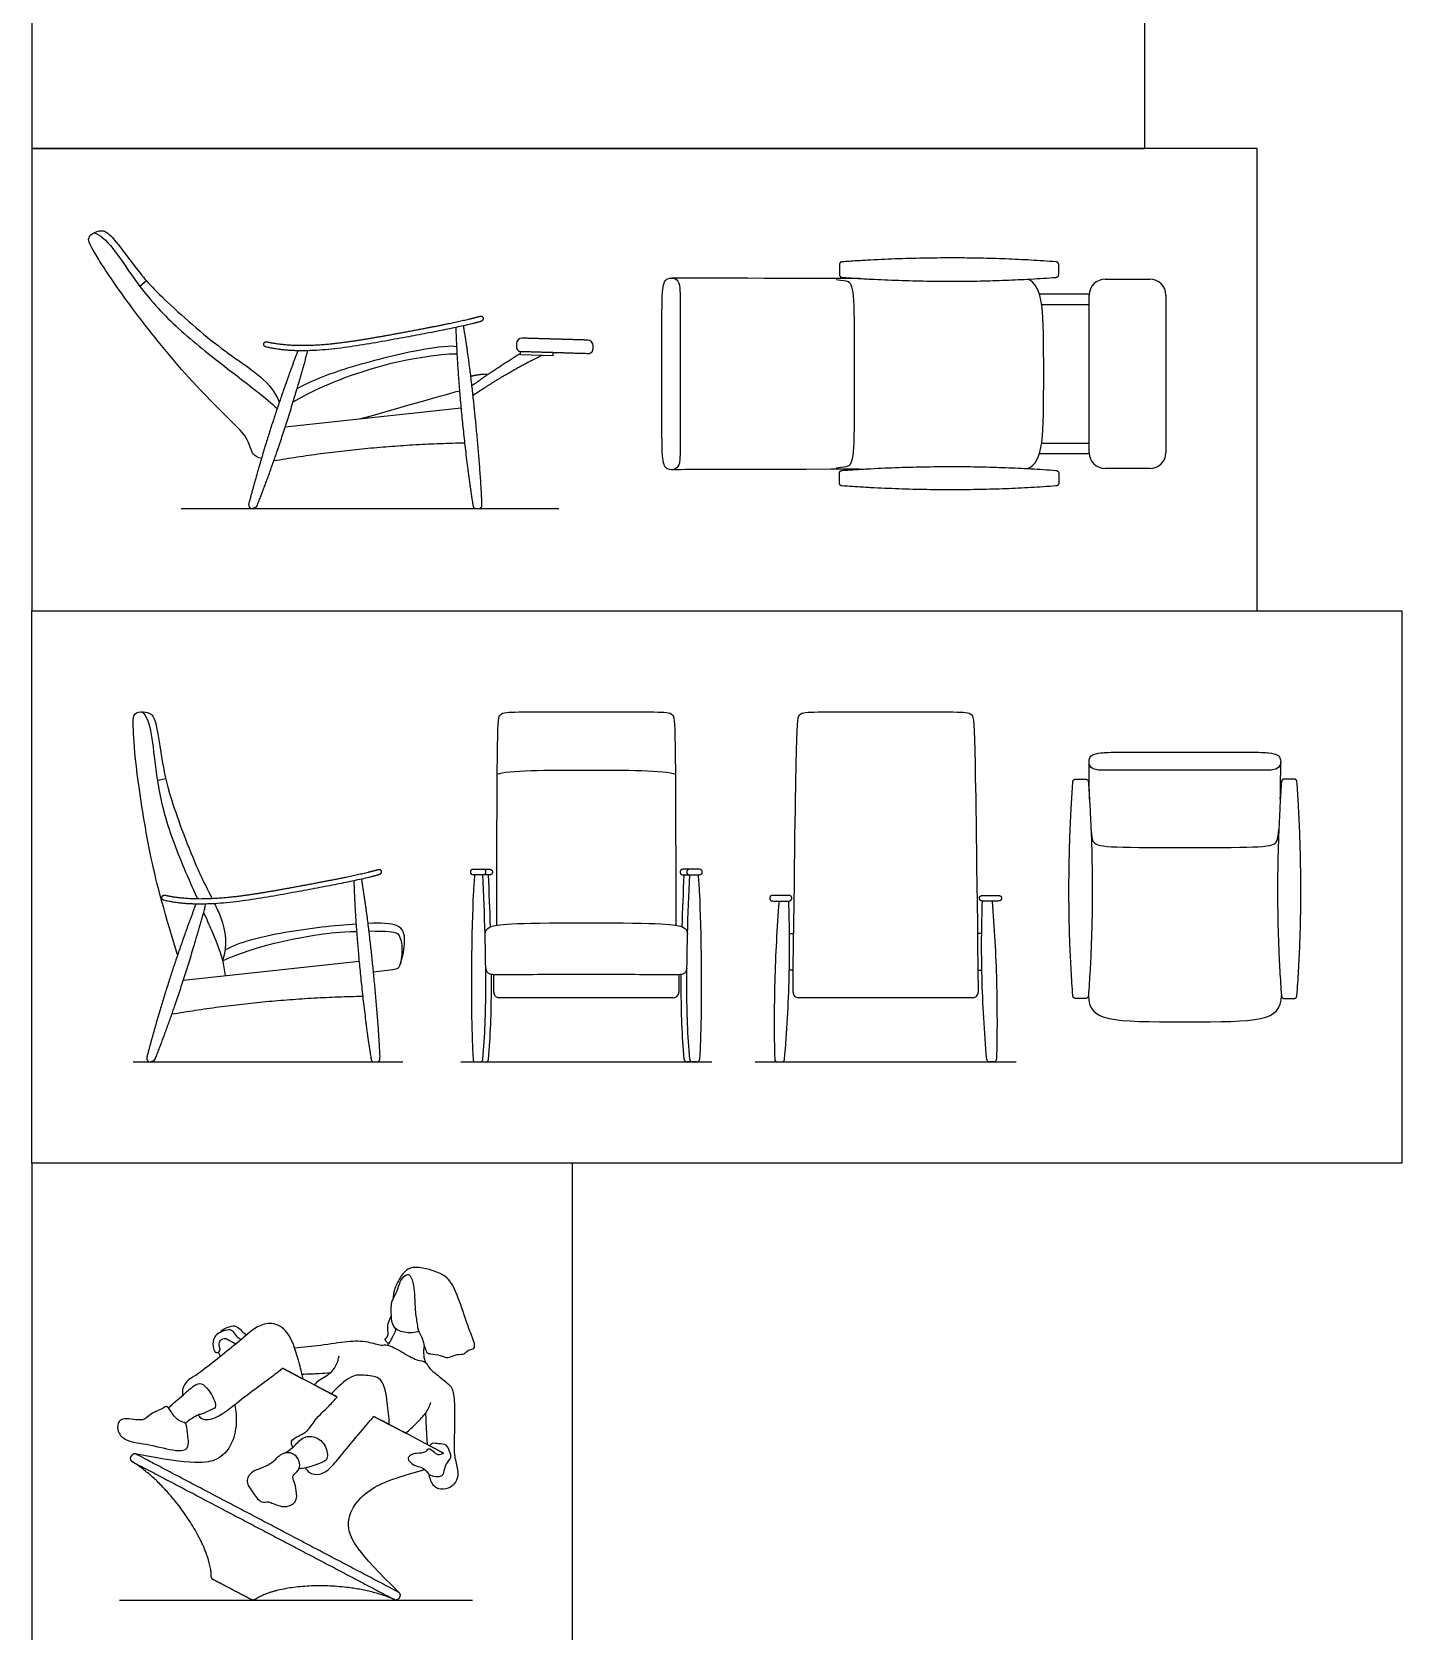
# Model space of a CAD drawing. Header units: millimetres. Extents: x 0.1 to 16.7, y -0.4 to 19.7.
# Drawn here: x 0.12 to 4.248, y 4.447 to 9.268 of the extents above; entities that cross this region are included whole.
import ezdxf

# ---------------------------------------------------------------- set-up
doc = ezdxf.new("R2010")
doc.units = ezdxf.units.MM
for name, color, linetype, true_color in [('AG-DETAILS', 7, 'Continuous', 0x66ffff), ('AG-DIAGRAM', 7, 'Continuous', 0xfecc66), ('AG-FURNITURE', 7, 'Continuous', 0x66ccff), ('AG-PEOPLE', 7, 'Continuous', 0xfc6666), ('X-VPRT', 6, 'Continuous', 0xff00ff)]:
    doc.layers.add(name, color=color, linetype=linetype, true_color=true_color)

msp = doc.modelspace()

# ---------------------------------------------------------------- linework, layer by layer
at = {"layer": 'AG-DETAILS'}
for centre, start, end in [((1.4876, 6.1721), 270, 354.914), ((2.0927, 6.1721), 185.086, 270), ((1.4733, 6.1721), 260.6907, 270), ((2.1071, 6.1721), 270, 279.3093)]:
    msp.add_arc(centre, 0.00754, start, end, dxfattribs=at)
for points in [[(1.4793, 6.7449), (1.4916, 6.7449), (1.4991, 6.7449), (1.5075, 6.7449), (1.5075, 6.7364), (1.5075, 6.7279), (1.4991, 6.7279), (1.4916, 6.7279), (1.4793, 6.7279)], [(2.101, 6.7449), (2.0887, 6.7449), (2.0813, 6.7449), (2.0728, 6.7449), (2.0728, 6.7364), (2.0728, 6.7279), (2.0813, 6.7279), (2.0887, 6.7279), (2.101, 6.7279)]]:
    msp.add_rational_spline(points, [1, 1, 1, 0.707106781187, 1, 0.707106781187, 1, 1, 1], degree=2, knots=[0.092941, 0.092941, 0.092941, 0.1417543, 0.1417543, 0.1854858, 0.1854858, 0.2292174, 0.2292174, 0.2780306, 0.2780306, 0.2780306], dxfattribs=at)
for points in [[(1.5013, 6.5713), (1.4998, 6.6226), (1.4978, 6.6756), (1.4951, 6.7279)], [(2.079, 6.5713), (2.0805, 6.6226), (2.0826, 6.6756), (2.0853, 6.7279)], [(1.4733, 6.1646), (1.4781, 6.1646), (1.4828, 6.1646), (1.4876, 6.1646)], [(2.1071, 6.1646), (2.1023, 6.1646), (2.0975, 6.1646), (2.0927, 6.1646)]]:
    msp.add_open_spline(points, degree=3, dxfattribs=at)
for points in [[(1.4951, 6.1715), (1.5018, 6.247), (1.5044, 6.3187), (1.5041, 6.4145), (1.504, 6.4278)], [(2.0852, 6.1715), (2.0785, 6.247), (2.076, 6.3187), (2.0763, 6.4145), (2.0763, 6.4278)]]:
    msp.add_open_spline(points, degree=3, knots=[1.8541688, 1.8541688, 1.8541688, 1.8541688, 2.7099004, 2.844089, 2.844089, 2.844089, 2.844089], dxfattribs=at)
at = {"layer": 'AG-DIAGRAM'}
msp.add_line((0.3842, 4.543), (1.4468, 4.543), dxfattribs=at)
for points in [[(0.5692, 7.8319), (1.7076, 7.8319)], [(0.4249, 6.1646), (1.2377, 6.1646)], [(1.4117, 6.1646), (2.1686, 6.1646)], [(2.2985, 6.1646), (3.0852, 6.1646)]]:
    msp.add_lwpolyline(points, dxfattribs=at)
at = {"layer": 'AG-FURNITURE'}
for p, q in [((0.4453, 8.5014), (0.4646, 8.5184)), ((0.4977, 7.012), (0.5227, 7.0179)), ((0.7346, 5.3149), (0.7031, 5.3315))]:
    msp.add_line(p, q, dxfattribs=at)
for points in [[(3.3056, 8.4781), (3.1549, 8.4781)], [(3.1616, 8.4465), (3.3054, 8.4465)], [(0.8832, 8.0779), (1.4126, 8.1356)], [(3.1616, 8.0284), (3.3054, 8.0284)], [(3.3056, 7.9967), (3.1549, 7.9967)], [(2.4024, 6.5511), (2.415, 6.5511)], [(2.9814, 6.5511), (2.9687, 6.5511)], [(0.5761, 6.4106), (1.1055, 6.4683)], [(2.4137, 6.4413), (2.4019, 6.4413)], [(2.97, 6.4413), (2.9819, 6.4413)], [(1.0394, 5.1546), (1.0312, 5.1589), (0.8746, 5.2413)]]:
    msp.add_lwpolyline(points, dxfattribs=at)
msp.add_lwpolyline([(1.5921, 8.3053), (1.6894, 8.3024), (1.6891, 8.2918), (1.5918, 8.2948)], close=True, dxfattribs=at)
for centre, radius, start, end in [((3.3536, 8.4746), 0.0482, 90, 180), ((3.4882, 8.4746), 0.0482, 0, 90), ((1.5964, 8.3283), 0.0168, 88.2809, 178.2809), ((1.7938, 8.3224), 0.0168, 358.2809, 88.2809), ((3.3536, 8.0003), 0.0482, 180, 270), ((3.4882, 8.0003), 0.0482, 270, 360), ((1.4494, 6.7364), 0.00849, 90, 180), ((1.4494, 6.7364), 0.00849, 180, 270), ((1.4793, 6.7364), 0.00849, 0, 90), ((1.4793, 6.7364), 0.00849, 270, 0), ((2.101, 6.7364), 0.00849, 90, 180), ((2.101, 6.7364), 0.00849, 180, 270), ((2.1309, 6.7364), 0.00849, 0, 90), ((2.1309, 6.7364), 0.00849, 270, 0), ((1.2138, 6.4595), 0.0152, 277.3535, 340.4729), ((1.528, 6.3745), 0.0168, 179.3152, 270), ((2.0523, 6.3745), 0.0168, 270, 0.6848), ((2.4297, 6.3745), 0.0168, 179.3152, 270), ((2.954, 6.3745), 0.0168, 270, 0.6848), ((1.4565, 6.1721), 0.00754, 183.2051, 270), ((1.4708, 6.1721), 0.00754, 270, 354.914), ((2.1095, 6.1721), 0.00754, 185.086, 270), ((2.1238, 6.1721), 0.00754, 270, 356.7949), ((2.3656, 6.1725), 0.0079, 181.4242, 270), ((2.3792, 6.1725), 0.0079, 270, 354.8238), ((3.0045, 6.1725), 0.0079, 185.1762, 270), ((3.0181, 6.1725), 0.0079, 270, 358.5758)]:
    msp.add_arc(centre, radius, start, end, dxfattribs=at)
for points, knots in [([(0.7474, 8.0675), (0.6354, 8.1788), (0.5317, 8.2894), (0.3662, 8.5092), (0.3018, 8.6131), (0.2834, 8.6491), (0.3098, 8.6647), (0.3355, 8.6727), (0.3607, 8.6535), (0.4281, 8.563), (0.4871, 8.487), (0.6629, 8.3322), (0.7358, 8.2823), (0.7582, 8.2665)], [0, 0, 0, 0, 0.434859, 0.869718, 1.304577, 1.739436, 2.174295, 2.609154, 3.044012, 3.478871, 3.91373, 4.348589, 4.583495, 4.583495, 4.583495, 4.583495]), ([(0.3068, 8.6621), (0.3252, 8.6587), (0.3627, 8.622), (0.4242, 8.526), (0.5205, 8.4055), (0.6389, 8.3075), (0.7032, 8.2578), (0.7198, 8.245)], [0, 0, 0, 0, 0.460929, 0.921857, 1.382786, 1.843714, 2.010055, 2.010055, 2.010055, 2.010055]), ([(2.543, 7.9545), (2.5625, 7.9569), (2.5984, 7.9563), (2.5984, 8.0073), (2.5984, 8.2374), (2.5984, 8.4676), (2.5984, 8.5186), (2.5625, 8.518), (2.543, 8.5204)], [-1.219248, -1.219248, -1.219248, -1.219248, -0.883918, 0, 0, 0, 0.883918, 1.219248, 1.219248, 1.219248, 1.219248]), ([(0.9069, 8.1531), (1.005, 8.2095), (1.1385, 8.2542), (1.2332, 8.2776), (1.3218, 8.292)], [0.015538, 0.015538, 0.015538, 0.015538, 0.4137592, 0.5806523, 0.5806523, 0.5806523, 0.5806523]), ([(1.2803, 8.3074), (1.2183, 8.2949), (1.079, 8.2612), (0.9555, 8.2147), (0.9187, 8.1924)], [1.2798744, 1.2798744, 1.2798744, 1.2798744, 1.6591228, 1.9754192, 1.9754192, 1.9754192, 1.9754192]), ([(0.7198, 8.245), (0.7722, 8.2047), (0.8093, 8.176), (0.8413, 8.1497), (0.8586, 8.1328)], [2.0100551, 2.0100551, 2.0100551, 2.0100551, 2.179772, 2.419377, 2.419377, 2.419377, 2.419377]), ([(0.7582, 8.2665), (0.7859, 8.2466), (0.8241, 8.2174), (0.8532, 8.1825), (0.8651, 8.152)], [4.5834953, 4.5834953, 4.5834953, 4.5834953, 4.7311168, 5.0498772, 5.0498772, 5.0498772, 5.0498772]), ([(0.5587, 6.4869), (0.5127, 6.6379), (0.4736, 6.7844), (0.4317, 7.0563), (0.4241, 7.1784), (0.4249, 7.2187), (0.4555, 7.22), (0.482, 7.215), (0.4951, 7.1861), (0.5117, 7.0745), (0.5277, 6.9796), (0.6094, 6.76), (0.65, 6.6816), (0.6623, 6.6571)], [0, 0, 0, 0, 0.434859, 0.869718, 1.304577, 1.739436, 2.174295, 2.609154, 3.044012, 3.478871, 3.91373, 4.348589, 4.583495, 4.583495, 4.583495, 4.583495]), ([(0.4517, 7.2191), (0.4663, 7.2075), (0.482, 7.1574), (0.4908, 7.0437), (0.5186, 6.892), (0.5766, 6.7496), (0.6098, 6.6754), (0.6183, 6.6563)], [0, 0, 0, 0, 0.460929, 0.921857, 1.382786, 1.843714, 2.010055, 2.010055, 2.010055, 2.010055]), ([(2.4129, 6.3747), (2.4226, 7.1828), (2.4254, 7.2187), (2.4705, 7.2187), (2.5717, 7.2187), (2.6919, 7.2187)], [4.515888, 4.515888, 4.515888, 4.515888, 5.405624, 6.301575, 7.197527, 7.197527, 7.197527, 7.197527]), ([(2.6919, 7.2187), (2.812, 7.2187), (2.9133, 7.2187), (2.9584, 7.2187), (2.9612, 7.1828), (2.9708, 6.3747)], [0, 0, 0, 0, 0.895951, 1.791903, 2.681639, 2.681639, 2.681639, 2.681639]), ([(3.3106, 6.8658), (3.3131, 6.8464), (3.3124, 6.8105), (3.3634, 6.8105), (3.5936, 6.8105), (3.8237, 6.8105), (3.8747, 6.8105), (3.8741, 6.8464), (3.8765, 6.8658)], [-1.219248, -1.219248, -1.219248, -1.219248, -0.883918, 0, 0, 0, 0.883918, 1.219248, 1.219248, 1.219248, 1.219248]), ([(1.4534, 6.7279), (1.4519, 6.7084), (1.4474, 6.6662), (1.4396, 6.339), (1.4489, 6.1717)], [0.012224, 0.012224, 0.012224, 0.012224, 0.45032, 1.717278, 1.717278, 1.717278, 1.717278]), ([(1.4783, 6.1715), (1.4851, 6.247), (1.4899, 6.384), (1.4844, 6.6089), (1.4783, 6.7279)], [1.854169, 1.854169, 1.854169, 1.854169, 2.7099, 3.745708, 3.745708, 3.745708, 3.745708]), ([(2.102, 6.1715), (2.0953, 6.247), (2.0905, 6.384), (2.0959, 6.6089), (2.1021, 6.7279)], [1.854169, 1.854169, 1.854169, 1.854169, 2.7099, 3.745708, 3.745708, 3.745708, 3.745708]), ([(2.127, 6.7279), (2.1284, 6.7084), (2.1329, 6.6662), (2.1407, 6.339), (2.1314, 6.1717)], [0.012224, 0.012224, 0.012224, 0.012224, 0.45032, 1.717278, 1.717278, 1.717278, 1.717278]), ([(0.6372, 6.6145), (0.6455, 6.596), (0.6749, 6.53), (0.6964, 6.4748), (0.7019, 6.4243)], [2.1349261, 2.1349261, 2.1349261, 2.1349261, 2.304643, 2.7655716, 2.7655716, 2.7655716, 2.7655716]), ([(0.6702, 6.6411), (0.6773, 6.6265), (0.7021, 6.5718), (0.7102, 6.5159), (0.6939, 6.4694)], [4.6358266, 4.6358266, 4.6358266, 4.6358266, 4.7834481, 5.218307, 5.218307, 5.218307, 5.218307]), ([(2.3708, 6.6492), (2.3643, 6.5685), (2.3559, 6.4094), (2.3557, 6.2504), (2.3577, 6.1723)], [0, 0, 0, 0, 0.892469, 1.755426, 1.755426, 1.755426, 1.755426]), ([(2.3871, 6.1718), (2.3946, 6.2545), (2.404, 6.4222), (2.4028, 6.5728), (2.4, 6.6492)], [2.115657, 2.115657, 2.115657, 2.115657, 3.006012, 3.873132, 3.873132, 3.873132, 3.873132]), ([(2.9966, 6.1718), (2.9891, 6.2545), (2.9797, 6.4222), (2.9809, 6.5728), (2.9837, 6.6492)], [2.115657, 2.115657, 2.115657, 2.115657, 3.006012, 3.873132, 3.873132, 3.873132, 3.873132]), ([(3.0129, 6.6492), (3.0194, 6.5685), (3.0279, 6.4094), (3.028, 6.2504), (3.026, 6.1723)], [0, 0, 0, 0, 0.892469, 1.755426, 1.755426, 1.755426, 1.755426]), ([(0.6939, 6.4694), (0.8031, 6.5163), (0.9462, 6.5448), (1.0458, 6.5561), (1.098, 6.5575)], [0, 0, 0, 0, 0.4137592, 0.5806523, 0.5806523, 0.5806523, 0.5806523]), ([(1.2282, 6.4544), (1.2384, 6.4833), (1.2454, 6.5344), (1.2383, 6.5797), (1.172, 6.5832), (1.1327, 6.5817)], [0.285559, 0.285559, 0.285559, 0.285559, 0.626823, 1.002423, 1.28924, 1.28924, 1.28924, 1.28924]), ([(1.1355, 6.5591), (1.1935, 6.5583), (1.2228, 6.5559), (1.2299, 6.5375), (1.2379, 6.5051), (1.2299, 6.4594)], [0.797436, 0.797436, 0.797436, 0.797436, 1.241278, 1.655037, 2.057609, 2.057609, 2.057609, 2.057609]), ([(1.4851, 6.5492), (1.4862, 6.5605), (1.4943, 6.5754), (1.5576, 6.5837), (1.7902, 6.5837)], [-0.7102855, -0.7102855, -0.7102855, -0.7102855, -0.4104556, 0, 0, 0, 0]), ([(1.7902, 6.5837), (2.0227, 6.5837), (2.086, 6.5754), (2.0942, 6.5605), (2.0952, 6.5492)], [0, 0, 0, 0, 0.4104556, 0.7102855, 0.7102855, 0.7102855, 0.7102855]), ([(1.7902, 6.4273), (1.6713, 6.4273), (1.5223, 6.4273), (1.4981, 6.4261), (1.4893, 6.4363), (1.487, 6.4469)], [2.462734, 2.462734, 2.462734, 2.462734, 2.873189, 3.283645, 3.591758, 3.591758, 3.591758, 3.591758]), ([(2.0933, 6.4469), (2.091, 6.4363), (2.0822, 6.4261), (2.058, 6.4273), (1.909, 6.4273), (1.7902, 6.4273)], [1.333709, 1.333709, 1.333709, 1.333709, 1.641822, 2.052278, 2.462734, 2.462734, 2.462734, 2.462734]), ([(0.7307, 5.1318), (0.7334, 5.1184), (0.738, 5.0824), (0.7302, 5.0237), (0.6894, 4.9597), (0.6077, 4.9484), (0.4309, 4.9835)], [7.842053, 7.842053, 7.842053, 7.842053, 8.068591, 8.503358, 8.938125, 9.372891, 9.372891, 9.372891, 9.372891]), ([(1.3601, 4.9859), (1.36, 4.9859), (1.3599, 4.986), (1.3598, 4.986), (1.289, 5.0232), (1.2194, 5.0599), (1.1501, 5.0963)], [3.4729065, 3.4729065, 3.4729065, 3.4729065, 3.478134, 3.478134, 3.478134, 4.246177, 4.246177, 4.246177, 4.246177]), ([(1.2267, 4.5649), (1.0976, 4.6907), (1.0606, 4.7644), (1.0902, 4.8342), (1.1425, 4.8815), (1.2065, 4.9083), (1.2774, 4.9292), (1.303, 4.9363)], [0, 0, 0, 0, 0.434767, 0.869534, 1.3043, 1.739067, 2.110188, 2.110188, 2.110188, 2.110188])]:
    msp.add_open_spline(points, degree=3, knots=knots, dxfattribs=at)
for points, degree in [([(3.205, 8.5751), (2.8939, 8.5985), (2.5612, 8.5751)], 2), ([(2.0177, 8.2374), (2.0177, 8.4272), (2.0177, 8.5073), (2.0332, 8.5273), (2.061, 8.527), (2.0726, 8.5072), (2.0726, 8.4745), (2.0726, 8.356), (2.0726, 8.2374)], 3), ([(2.6134, 8.5249), (2.1299, 8.5255), (2.0933, 8.5259), (2.0476, 8.5263)], 3), ([(2.5612, 8.5283), (2.8939, 8.5049), (3.205, 8.5283)], 2), ([(3.1681, 8.2374), (3.1681, 8.426), (3.1681, 8.5028), (3.1196, 8.5228)], 3), ([(3.3536, 8.5228), (3.4209, 8.5228), (3.4882, 8.5228)], 2), ([(3.3054, 8.0003), (3.3054, 8.2374), (3.3054, 8.4746)], 2), ([(3.5364, 8.4746), (3.5364, 8.2374), (3.5364, 8.0003)], 2), ([(1.7943, 8.3392), (1.6956, 8.3421), (1.5969, 8.3451)], 2), ([(1.3992, 8.3191), (1.3812, 8.3226), (1.3519, 8.3201), (1.2803, 8.3074)], 3), ([(1.3218, 8.292), (1.3729, 8.2979), (1.3907, 8.2992), (1.4003, 8.2974)], 3), ([(1.4455, 8.202), (1.504, 8.2446), (1.5919, 8.3)], 2), ([(1.4488, 8.1729), (1.5585, 8.2467), (1.6551, 8.2929)], 2), ([(1.5797, 8.3288), (1.5795, 8.3238), (1.5794, 8.3188)], 2), ([(1.5921, 8.3053), (1.6944, 8.3022), (1.7967, 8.2991)], 2), ([(1.8103, 8.3119), (1.8104, 8.3169), (1.8106, 8.3219)], 2), ([(1.4421, 8.2303), (1.4639, 8.2369), (1.4955, 8.2371)], 2), ([(2.0726, 8.2374), (2.0726, 8.1189), (2.0726, 8.0004), (2.0726, 7.9677), (2.061, 7.9479), (2.0332, 7.9476), (2.0177, 7.9676), (2.0177, 8.0477), (2.0177, 8.2374)], 3), ([(3.1196, 7.9521), (3.1681, 7.972), (3.1681, 8.0489), (3.1681, 8.2374)], 3), ([(1.1117, 8.1028), (1.3421, 8.1685), (1.386, 8.1806), (1.4081, 8.1865)], 3), ([(0.8111, 7.9821), (0.7874, 7.9891), (0.7788, 8.0105), (0.7674, 8.0476), (0.7474, 8.0675)], 3), ([(0.8489, 7.976), (1.1318, 8.0241), (1.4234, 8.0299)], 2), ([(2.5612, 7.9466), (2.8939, 7.97), (3.205, 7.9466)], 2), ([(2.6134, 7.95), (2.1299, 7.9494), (2.0933, 7.949), (2.0476, 7.9486)], 3), ([(3.4882, 7.9521), (3.4209, 7.9521), (3.3536, 7.9521)], 2), ([(3.205, 7.8998), (2.8939, 7.8764), (2.5612, 7.8998)], 2), ([(1.5208, 6.5764), (1.5208, 7.1825), (1.5236, 7.2187), (1.5688, 7.2187), (1.67, 7.2187), (1.7902, 7.2187)], 3), ([(1.7902, 7.2187), (1.9103, 7.2187), (2.0116, 7.2187), (2.0568, 7.2187), (2.0595, 7.1825), (2.0595, 6.5764)], 3), ([(3.5936, 7.0431), (3.475, 7.0431), (3.3565, 7.0431), (3.3238, 7.0431), (3.304, 7.0547), (3.3037, 7.0825), (3.3237, 7.0981), (3.4038, 7.0981), (3.5936, 7.0981)], 3), ([(3.5936, 7.0981), (3.7833, 7.0981), (3.8634, 7.0981), (3.8834, 7.0825), (3.8831, 7.0547), (3.8633, 7.0431), (3.8306, 7.0431), (3.7121, 7.0431), (3.5936, 7.0431)], 3), ([(1.5216, 7.0313), (1.5506, 7.0437), (1.6756, 7.0437), (1.7902, 7.0437)], 3), ([(1.7902, 7.0437), (1.9047, 7.0437), (2.0297, 7.0437), (2.0587, 7.0313)], 3), ([(3.3061, 6.9556), (3.3055, 6.9852), (3.3051, 7.0221), (3.3047, 7.0682)], 3), ([(3.881, 6.9556), (3.8816, 6.9852), (3.882, 7.0221), (3.8824, 7.0682)], 3), ([(3.2559, 6.3641), (3.2325, 6.6752), (3.2559, 7.008)], 2), ([(3.3027, 7.008), (3.3261, 6.6752), (3.3027, 6.3641)], 2), ([(3.8844, 7.008), (3.861, 6.6752), (3.8844, 6.3641)], 2), ([(3.9312, 6.3641), (3.9546, 6.6752), (3.9312, 7.008)], 2), ([(1.4494, 6.7449), (1.4643, 6.7449), (1.4793, 6.7449)], 2), ([(1.4793, 6.7279), (1.4643, 6.7279), (1.4494, 6.7279)], 2), ([(2.1309, 6.7449), (2.116, 6.7449), (2.101, 6.7449)], 2), ([(2.101, 6.7279), (2.116, 6.7279), (2.1309, 6.7279)], 2), ([(1.0964, 6.5797), (1.0332, 6.5752), (0.8779, 6.5582), (0.7392, 6.5238), (0.7018, 6.5012)], 3), ([(1.1489, 6.4358), (1.1712, 6.4387), (1.1935, 6.4415), (1.2158, 6.4444)], 3), ([(1.5112, 6.3747), (1.5114, 6.3926), (1.5116, 6.41), (1.5118, 6.4271)], 3), ([(2.0685, 6.4271), (2.0687, 6.41), (2.0689, 6.3926), (2.0691, 6.3747)], 3), ([(3.3027, 6.3641), (3.3045, 6.2853), (3.3718, 6.2853), (3.5936, 6.2853)], 3), ([(3.5936, 6.2853), (3.8154, 6.2853), (3.8826, 6.2853), (3.8844, 6.3641)], 3), ([(0.5418, 6.3088), (0.8247, 6.3569), (1.1163, 6.3626)], 2), ([(1.7902, 6.3577), (1.7028, 6.3577), (1.6154, 6.3577), (1.528, 6.3577)], 3), ([(2.0523, 6.3577), (1.9649, 6.3577), (1.8775, 6.3577), (1.7902, 6.3577)], 3), ([(2.6919, 6.3577), (2.6045, 6.3577), (2.5171, 6.3577), (2.4297, 6.3577)], 3), ([(2.954, 6.3577), (2.8666, 6.3577), (2.7792, 6.3577), (2.6919, 6.3577)], 3), ([(1.4565, 6.1646), (1.4613, 6.1646), (1.466, 6.1646), (1.4708, 6.1646)], 3), ([(2.1238, 6.1646), (2.1191, 6.1646), (2.1143, 6.1646), (2.1095, 6.1646)], 3), ([(2.3656, 6.1646), (2.3701, 6.1646), (2.3747, 6.1646), (2.3792, 6.1646)], 3), ([(3.0181, 6.1646), (3.0136, 6.1646), (3.009, 6.1646), (3.0045, 6.1646)], 3), ([(0.6822, 5.2898), (0.6836, 5.2858), (0.6852, 5.2814), (0.687, 5.2764)], 3)]:
    msp.add_open_spline(points, degree=degree, dxfattribs=at)
for points, weights, degree, knots in [([(2.5612, 8.5751), (2.5527, 8.5751), (2.5527, 8.5666), (2.5527, 8.5517), (2.5527, 8.5368), (2.5527, 8.5283), (2.5612, 8.5283)], [1, 0.707106781187, 1, 1, 1, 0.707106781187, 1], 2, [0, 0, 0, 0.0437316, 0.0437316, 0.1417543, 0.1417543, 0.1854858, 0.1854858, 0.1854858]), ([(3.205, 8.5283), (3.2135, 8.5283), (3.2135, 8.5368), (3.2135, 8.5517), (3.2135, 8.5666), (3.2135, 8.5751), (3.205, 8.5751)], [1, 0.707106781187, 1, 1, 1, 0.707106781187, 1], 2, [0.1854858, 0.1854858, 0.1854858, 0.2292174, 0.2292174, 0.3272401, 0.3272401, 0.3709717, 0.3709717, 0.3709717]), ([(0.8243, 8.3188), (0.9281, 8.2931), (1.193, 8.3358), (1.428, 8.3823), (1.4725, 8.3955), (1.4769, 8.3968), (1.4792, 8.4009), (1.4791, 8.4057), (1.4798, 8.414), (1.4693, 8.4111), (1.4577, 8.4077), (1.4366, 8.4025), (1.3695, 8.3876), (1.2913, 8.3722), (1.1896, 8.3535), (1.1045, 8.3384), (1.0188, 8.3273), (0.9501, 8.3227), (0.8839, 8.3243), (0.8412, 8.3308), (0.8281, 8.3342), (0.8236, 8.3353), (0.8196, 8.3329), (0.8185, 8.3284), (0.8174, 8.3239), (0.8198, 8.3199), (0.8243, 8.3188)], [1, 1, 1, 1, 1, 0.804737854124, 0.804737854124, 1, 0.804737854124, 1, 1, 1, 1, 1, 1, 1, 1, 1, 1, 1, 1, 0.804737854124, 0.804737854124, 1, 0.804737854124, 0.804737854124, 1], 3, [0, 0, 0, 0, 1.114497, 2.228995, 2.228995, 2.228995, 2.269901, 2.269901, 2.310807, 2.310807, 2.310807, 2.429087, 2.586775, 2.986735, 3.213473, 3.604567, 3.837493, 4.064045, 4.281326, 4.488319, 4.488319, 4.488319, 4.529226, 4.529226, 4.529226, 4.570132, 4.570132, 4.570132, 4.570132]), ([(1.3969, 8.3774), (1.3992, 8.3022), (1.4091, 8.153), (1.4322, 7.9428), (1.4491, 7.8386), (1.4498, 7.8345), (1.4529, 7.8319), (1.457, 7.8319), (1.4607, 7.8319), (1.4644, 7.8319), (1.4681, 7.8319), (1.4703, 7.8319), (1.4723, 7.8327), (1.4761, 7.8402), (1.4728, 7.9204), (1.4568, 8.1085), (1.4373, 8.2802), (1.4203, 8.3825)], [1, 1, 1, 1, 1, 0.841130268382, 0.841130268382, 1, 1, 1, 1, 0.946621986571, 0.946621986571, 1, 1, 1, 1, 1], 3, [0.00303, 0.00303, 0.00303, 0.00303, 0.86253, 1.869453, 1.869453, 1.869453, 1.906424, 1.906424, 1.906424, 1.942737, 1.942737, 1.942737, 1.985001, 1.985001, 1.985001, 2.855776, 3.850314, 3.850314, 3.850314, 3.850314]), ([(0.921, 8.3072), (0.891, 8.2277), (0.8382, 8.0778), (0.7925, 7.9202), (0.7722, 7.8419), (0.7715, 7.8394), (0.7721, 7.837), (0.7799, 7.8319), (0.7832, 7.8319), (0.7864, 7.8319), (0.7971, 7.837), (0.8216, 7.8996), (0.8691, 8.0281), (0.9251, 8.2101), (0.9512, 8.3073)], [1, 1, 1, 1, 1, 0.931845068518, 0.931845068518, 1, 1, 1, 1, 1, 1, 1, 1], 3, [0.010664, 0.010664, 0.010664, 0.010664, 0.895945, 1.769544, 1.769544, 1.769544, 1.817392, 1.817392, 1.817392, 1.959084, 1.959084, 1.959084, 2.763437, 3.731157, 3.731157, 3.731157, 3.731157]), ([(2.5612, 7.8998), (2.5527, 7.8998), (2.5527, 7.9083), (2.5527, 7.9232), (2.5527, 7.9381), (2.5527, 7.9466), (2.5612, 7.9466)], [1, 0.707106781187, 1, 1, 1, 0.707106781187, 1], 2, [0, 0, 0, 0.0437316, 0.0437316, 0.1417543, 0.1417543, 0.1854858, 0.1854858, 0.1854858]), ([(3.205, 7.9466), (3.2135, 7.9466), (3.2135, 7.9381), (3.2135, 7.9232), (3.2135, 7.9083), (3.2135, 7.8998), (3.205, 7.8998)], [1, 0.707106781187, 1, 1, 1, 0.707106781187, 1], 2, [0.1854858, 0.1854858, 0.1854858, 0.2292174, 0.2292174, 0.3272401, 0.3272401, 0.3709717, 0.3709717, 0.3709717]), ([(3.2559, 7.008), (3.2559, 7.0165), (3.2644, 7.0165), (3.2793, 7.0165), (3.2942, 7.0165), (3.3027, 7.0165), (3.3027, 7.008)], [1, 0.707106781187, 1, 1, 1, 0.707106781187, 1], 2, [0, 0, 0, 0.0437316, 0.0437316, 0.1417543, 0.1417543, 0.1854858, 0.1854858, 0.1854858]), ([(3.9312, 7.008), (3.9312, 7.0165), (3.9227, 7.0165), (3.9078, 7.0165), (3.8929, 7.0165), (3.8844, 7.0165), (3.8844, 7.008)], [1, 0.707106781187, 1, 1, 1, 0.707106781187, 1], 2, [0, 0, 0, 0.0437316, 0.0437316, 0.1417543, 0.1417543, 0.1854858, 0.1854858, 0.1854858]), ([(0.5172, 6.6515), (0.621, 6.6258), (0.8859, 6.6686), (1.1208, 6.7151), (1.1654, 6.7282), (1.1698, 6.7295), (1.1721, 6.7336), (1.172, 6.7384), (1.1727, 6.7467), (1.1622, 6.7438), (1.1506, 6.7405), (1.1295, 6.7352), (1.0624, 6.7203), (0.9842, 6.705), (0.8825, 6.6862), (0.7974, 6.6711), (0.7117, 6.66), (0.643, 6.6554), (0.5768, 6.657), (0.5341, 6.6635), (0.521, 6.6669), (0.5165, 6.668), (0.5125, 6.6656), (0.5114, 6.6611), (0.5103, 6.6566), (0.5127, 6.6526), (0.5172, 6.6515)], [1, 1, 1, 1, 1, 0.804737854124, 0.804737854124, 1, 0.804737854124, 1, 1, 1, 1, 1, 1, 1, 1, 1, 1, 1, 1, 0.804737854124, 0.804737854124, 1, 0.804737854124, 0.804737854124, 1], 3, [0, 0, 0, 0, 1.114497, 2.228995, 2.228995, 2.228995, 2.269901, 2.269901, 2.310807, 2.310807, 2.310807, 2.429087, 2.586775, 2.986735, 3.213473, 3.604567, 3.837493, 4.064045, 4.281326, 4.488319, 4.488319, 4.488319, 4.529226, 4.529226, 4.529226, 4.570132, 4.570132, 4.570132, 4.570132]), ([(1.0898, 6.7101), (1.0921, 6.6349), (1.102, 6.4857), (1.1251, 6.2755), (1.142, 6.1713), (1.1427, 6.1673), (1.1458, 6.1646), (1.1499, 6.1646), (1.1536, 6.1646), (1.1573, 6.1646), (1.161, 6.1646), (1.1632, 6.1646), (1.1652, 6.1655), (1.169, 6.1729), (1.1657, 6.2531), (1.1496, 6.4412), (1.1302, 6.613), (1.1132, 6.7152)], [1, 1, 1, 1, 1, 0.841130268382, 0.841130268382, 1, 1, 1, 1, 0.946621986571, 0.946621986571, 1, 1, 1, 1, 1], 3, [0.00303, 0.00303, 0.00303, 0.00303, 0.86253, 1.869453, 1.869453, 1.869453, 1.906424, 1.906424, 1.906424, 1.942737, 1.942737, 1.942737, 1.985001, 1.985001, 1.985001, 2.855776, 3.850314, 3.850314, 3.850314, 3.850314]), ([(2.3426, 6.6577), (2.3426, 6.6661), (2.3511, 6.6661), (2.3858, 6.6661), (2.4008, 6.6661), (2.4092, 6.6661), (2.4092, 6.6577), (2.4092, 6.6492), (2.4008, 6.6492), (2.3858, 6.6492), (2.3511, 6.6492), (2.3426, 6.6492), (2.3426, 6.6577)], [1, 0.707106781187, 1, 1, 1, 0.707106781187, 1, 0.707106781187, 1, 1, 1, 0.707106781187, 1], 2, [0, 0, 0, 0.0437316, 0.0437316, 0.1417543, 0.1417543, 0.1854858, 0.1854858, 0.2292174, 0.2292174, 0.3272401, 0.3272401, 0.3709717, 0.3709717, 0.3709717]), ([(3.0411, 6.6577), (3.0411, 6.6661), (3.0326, 6.6661), (2.9979, 6.6661), (2.983, 6.6661), (2.9745, 6.6661), (2.9745, 6.6577), (2.9745, 6.6492), (2.983, 6.6492), (2.9979, 6.6492), (3.0326, 6.6492), (3.0411, 6.6492), (3.0411, 6.6577)], [1, 0.707106781187, 1, 1, 1, 0.707106781187, 1, 0.707106781187, 1, 1, 1, 0.707106781187, 1], 2, [0, 0, 0, 0.0437316, 0.0437316, 0.1417543, 0.1417543, 0.1854858, 0.1854858, 0.2292174, 0.2292174, 0.3272401, 0.3272401, 0.3709717, 0.3709717, 0.3709717]), ([(0.6139, 6.6399), (0.5839, 6.5604), (0.5311, 6.4105), (0.4854, 6.2529), (0.4651, 6.1746), (0.4644, 6.1722), (0.4649, 6.1697), (0.4728, 6.1646), (0.476, 6.1646), (0.4793, 6.1646), (0.49, 6.1697), (0.5145, 6.2323), (0.562, 6.3608), (0.618, 6.5428), (0.6441, 6.64)], [1, 1, 1, 1, 1, 0.931845068518, 0.931845068518, 1, 1, 1, 1, 1, 1, 1, 1], 3, [0.010664, 0.010664, 0.010664, 0.010664, 0.895945, 1.769544, 1.769544, 1.769544, 1.817392, 1.817392, 1.817392, 1.959084, 1.959084, 1.959084, 2.763437, 3.731157, 3.731157, 3.731157, 3.731157]), ([(3.3027, 6.3641), (3.3027, 6.3557), (3.2942, 6.3557), (3.2793, 6.3557), (3.2644, 6.3557), (3.2559, 6.3557), (3.2559, 6.3641)], [1, 0.707106781187, 1, 1, 1, 0.707106781187, 1], 2, [0.1854858, 0.1854858, 0.1854858, 0.2292174, 0.2292174, 0.3272401, 0.3272401, 0.3709717, 0.3709717, 0.3709717]), ([(3.8844, 6.3641), (3.8844, 6.3557), (3.8929, 6.3557), (3.9078, 6.3557), (3.9227, 6.3557), (3.9312, 6.3557), (3.9312, 6.3641)], [1, 0.707106781187, 1, 1, 1, 0.707106781187, 1], 2, [0.1854858, 0.1854858, 0.1854858, 0.2292174, 0.2292174, 0.3272401, 0.3272401, 0.3709717, 0.3709717, 0.3709717]), ([(0.829, 4.7746), (0.6314, 4.8785), (0.4338, 4.9825), (0.4244, 4.9875), (0.4175, 4.9744), (0.4125, 4.965), (0.422, 4.96), (0.6196, 4.8561), (0.8172, 4.7521)], [1, 1, 1, 0.707106781187, 1, 0.707106781187, 1, 1, 1], 2, [3.053344, 3.053344, 3.053344, 4.518408, 4.518408, 4.586747, 4.586747, 4.641624, 4.641624, 6.106688, 6.106688, 6.106688]), ([(0.7237, 4.5744), (0.7045, 4.5845), (0.6853, 4.5946), (0.6662, 4.6047), (0.6624, 4.6067), (0.6603, 4.6103), (0.6603, 4.6145), (0.6602, 4.7057), (0.5447, 4.8844), (0.422, 4.96)], [1, 1, 1, 1, 0.904238184643, 0.904238184643, 1, 1, 1, 1], 3, [1.788557, 1.788557, 1.788557, 1.788557, 2.001777, 2.001777, 2.001777, 2.041069, 2.041069, 2.041069, 3.577113, 3.577113, 3.577113, 3.577113]), ([(0.8172, 4.7521), (1.0148, 4.6482), (1.2124, 4.5442), (1.2218, 4.5392), (1.2286, 4.5523), (1.2336, 4.5617), (1.2242, 4.5667), (1.0266, 4.6706), (0.829, 4.7746)], [1, 1, 1, 0.707106781187, 1, 0.707106781187, 1, 1, 1], 2, [0, 0, 0, 1.465064, 1.465064, 1.533403, 1.533403, 1.58828, 1.58828, 3.053344, 3.053344, 3.053344]), ([(1.2124, 4.5442), (1.0805, 4.6025), (0.8679, 4.5965), (0.7926, 4.5449), (0.7891, 4.5425), (0.7849, 4.5422), (0.7812, 4.5442), (0.762, 4.5543), (0.7429, 4.5644), (0.7237, 4.5744)], [1, 1, 1, 1, 0.904238184643, 0.904238184643, 1, 1, 1, 1], 3, [0, 0, 0, 0, 1.536045, 1.536045, 1.536045, 1.575336, 1.575336, 1.575336, 1.788557, 1.788557, 1.788557, 1.788557])]:
    msp.add_rational_spline(points, weights, degree=degree, knots=knots, dxfattribs=at)
for points in [[(1.5794, 8.3188), (1.579, 8.3057), (1.5921, 8.3053)], [(1.7967, 8.2991), (1.8099, 8.2987), (1.8103, 8.3119)]]:
    msp.add_rational_spline(points, [1, 0.707106781187, 1], degree=2, dxfattribs=at)
at = {"layer": 'AG-PEOPLE'}
for points in [[(0.7031, 5.3315), (0.7346, 5.3149)], [(0.8746, 5.2413), (0.9371, 5.2084)], [(1.0394, 5.1546), (0.9716, 5.1902)], [(1.1501, 5.0963), (1.246, 5.0459)], [(1.3187, 5.0076), (1.3601, 4.9859)]]:
    msp.add_lwpolyline(points, dxfattribs=at)
for points, knots in [([(1.2848, 5.3531), (1.2789, 5.3509), (1.2669, 5.3465), (1.2249, 5.3505), (1.2025, 5.3722), (1.2026, 5.4168), (1.2024, 5.4437), (1.2219, 5.4722), (1.2295, 5.5106), (1.2509, 5.5265), (1.257, 5.5232), (1.2636, 5.512), (1.2733, 5.492), (1.2727, 5.4167), (1.2804, 5.3774), (1.283, 5.3518), (1.2988, 5.3319), (1.3054, 5.2868), (1.3212, 5.285), (1.3507, 5.2808), (1.3735, 5.2694), (1.4005, 5.2854), (1.4236, 5.2817), (1.4331, 5.2978), (1.4542, 5.2994), (1.4542, 5.3175), (1.4428, 5.3425), (1.4218, 5.403), (1.3953, 5.481), (1.3657, 5.528), (1.2781, 5.5507), (1.2469, 5.539), (1.228, 5.514), (1.2103, 5.4778), (1.2086, 5.4597), (1.2084, 5.4507)], [-2.710197, -2.710197, -2.710197, -2.710197, -2.460888, -2.10036, -1.793604, -1.421058, -1.12422, -0.794432, -0.432244, -0.161998, 0, 0, 0.328358, 0.821483, 1.191249, 1.465964, 1.760028, 2.128103, 2.334113, 2.644718, 2.9288, 3.237102, 3.499584, 3.730427, 3.970731, 4.180733, 4.476599, 4.938612, 5.460472, 5.884566, 6.409927, 6.727371, 7.040896, 7.402404, 7.699378, 7.699378, 7.699378, 7.699378]), ([(1.194, 5.3151), (1.1795, 5.3278), (1.1905, 5.3327), (1.1941, 5.3455), (1.1899, 5.3693), (1.1974, 5.3904), (1.2028, 5.4003)], [0, 0, 0, 0, 0.268222, 0.540467, 0.911828, 1.357335, 1.357335, 1.357335, 1.357335]), ([(0.9371, 5.2084), (0.9341, 5.2227), (0.9238, 5.2626), (0.8989, 5.3526), (0.8443, 5.3831), (0.7957, 5.3672), (0.7592, 5.3343), (0.6549, 5.2503), (0.6115, 5.2171), (0.5862, 5.2059), (0.573, 5.1804), (0.5736, 5.1717), (0.5739, 5.1593)], [2.264868, 2.264868, 2.264868, 2.264868, 2.583419, 3.158312, 3.582116, 3.962192, 4.372964, 5.038254, 5.465519, 5.755999, 6.049125, 6.251662, 6.251662, 6.251662, 6.251662]), ([(0.7507, 5.3282), (0.7464, 5.3299), (0.7373, 5.3337), (0.7286, 5.3524), (0.7126, 5.36), (0.6884, 5.3505), (0.6708, 5.3406), (0.6616, 5.3151), (0.6717, 5.2826), (0.6906, 5.294), (0.6825, 5.3114), (0.686, 5.3271), (0.6977, 5.3312), (0.7031, 5.3315)], [-2.710007, -2.710007, -2.710007, -2.710007, -2.496787, -2.244412, -2.016871, -1.732301, -1.477978, -1.182607, -0.885954, -0.68421, -0.447126, -0.230024, 0, 0, 0, 0]), ([(0.6866, 5.3491), (0.6955, 5.3608), (0.7113, 5.3643), (0.7295, 5.3724), (0.7477, 5.3599), (0.7547, 5.3493), (0.7636, 5.3445), (0.768, 5.3427)], [0, 0, 0, 0, 0.298362, 0.589601, 0.880552, 1.118086, 1.366548, 1.366548, 1.366548, 1.366548]), ([(1.2165, 5.3603), (1.215, 5.3555), (1.2119, 5.3458), (1.1991, 5.3217), (1.191, 5.3109)], [0, 0, 0, 0, 0.2227983, 0.5876795, 0.5876795, 0.5876795, 0.5876795]), ([(0.9111, 5.3033), (0.9377, 5.3054), (0.99, 5.3097), (1.0697, 5.3241), (1.1293, 5.3243), (1.1715, 5.3086), (1.1918, 5.3147), (1.2363, 5.2896), (1.2771, 5.2651), (1.3073, 5.2624), (1.3159, 5.2419), (1.3333, 5.2273), (1.3708, 5.198), (1.3887, 5.1811), (1.3946, 5.1329), (1.3917, 5.0227), (1.3916, 4.9727), (1.4056, 4.9315), (1.4016, 4.9037), (1.3828, 4.8804), (1.3511, 4.8739), (1.3278, 4.8852), (1.3192, 4.9076), (1.317, 4.9217)], [0, 0, 0, 0, 0.522792, 1.049083, 1.504466, 1.880504, 2.136526, 2.544467, 2.95961, 3.263183, 3.51576, 3.798973, 4.200642, 4.481738, 4.877769, 5.497186, 5.921121, 6.293352, 6.595036, 6.904126, 7.22383, 7.51429, 7.824518, 7.824518, 7.824518, 7.824518]), ([(1.3018, 5.3104), (1.2996, 5.3003), (1.2982, 5.2835), (1.3029, 5.2655), (1.3055, 5.2587)], [0, 0, 0, 0, 0.3190866, 0.5257759, 0.5257759, 0.5257759, 0.5257759]), ([(0.9716, 5.1902), (0.9756, 5.1954), (0.9829, 5.2073), (1.0299, 5.2279), (1.0418, 5.2615), (1.0452, 5.2783)], [2.258773, 2.258773, 2.258773, 2.258773, 2.511686, 2.906003, 3.315918, 3.315918, 3.315918, 3.315918]), ([(0.621, 5.1005), (0.6242, 5.0958), (0.6326, 5.084), (0.6819, 5.0892), (0.7528, 5.1526), (0.8455, 5.2174), (0.856, 5.2264), (0.8746, 5.2413)], [0, 0, 0, 0, 0.237251, 0.600478, 1.181289, 1.783187, 2.033188, 2.033188, 2.033188, 2.033188]), ([(1.0179, 5.2268), (1.007, 5.226), (0.9853, 5.2246), (0.951, 5.2232), (0.9338, 5.2229)], [0, 0, 0, 0, 0.327167, 0.7382086, 0.7382086, 0.7382086, 0.7382086]), ([(1.196, 5.0722), (1.1963, 5.0944), (1.1907, 5.135), (1.1804, 5.2164), (1.1246, 5.2196), (1.0823, 5.2234), (1.0379, 5.1806), (1.0273, 5.1697), (1.0221, 5.1637)], [0, 0, 0, 0, 0.467058, 0.95035, 1.338031, 1.711982, 2.144163, 2.423376, 2.423376, 2.423376, 2.423376]), ([(0.5304, 5.1225), (0.5456, 5.1355), (0.5753, 5.1594), (0.6089, 5.1919), (0.6317, 5.1983), (0.6542, 5.1761), (0.681, 5.1263), (0.6612, 5.1165), (0.6319, 5.103), (0.6211, 5.1021), (0.5931, 5.086), (0.5821, 5.0752)], [0, 0, 0, 0, 0.444178, 0.831625, 1.080811, 1.398101, 1.804355, 2.038818, 2.358663, 2.558508, 2.948656, 2.948656, 2.948656, 2.948656]), ([(0.5821, 5.0752), (0.5868, 5.0703), (0.5873, 5.0465), (0.5974, 4.9947), (0.5484, 4.9905), (0.4748, 5.0134), (0.4045, 5.0191), (0.3773, 5.0469), (0.3768, 5.0776), (0.3984, 5.0956), (0.4565, 5.0776), (0.4756, 5.1062), (0.5148, 5.1186), (0.5261, 5.1308), (0.5404, 5.1073), (0.5621, 5.0795), (0.5783, 5.0791), (0.5821, 5.0752)], [0, 0, 0, 0, 0.307911, 0.691909, 1.033449, 1.550958, 2.030517, 2.364737, 2.659011, 2.934028, 3.353275, 3.674539, 4.03768, 4.231796, 4.50358, 4.848822, 5.096423, 5.096423, 5.096423, 5.096423]), ([(0.9058, 5.0031), (0.9029, 5.0086), (0.8969, 5.0243), (0.9239, 5.0373), (0.953, 5.0524), (0.971, 5.0864), (1.0152, 5.1272), (1.0311, 5.1455), (1.0394, 5.1546)], [0, 0, 0, 0, 0.248193, 0.537239, 0.864035, 1.217884, 1.658888, 2.00759, 2.00759, 2.00759, 2.00759]), ([(1.246, 5.0459), (1.2573, 5.0554), (1.2783, 5.0754), (1.3089, 5.1067), (1.3183, 5.1279), (1.3221, 5.1385)], [2.679192, 2.679192, 2.679192, 2.679192, 3.060336, 3.436105, 3.769454, 3.769454, 3.769454, 3.769454]), ([(0.9435, 4.9411), (0.9467, 4.9359), (0.9546, 4.9254), (0.9884, 4.9166), (1.0228, 4.9429), (1.0545, 4.9826), (1.11, 5.0496), (1.1364, 5.0805), (1.1501, 5.0963)], [0, 0, 0, 0, 0.245646, 0.561965, 0.922856, 1.338174, 1.869739, 2.323364, 2.323364, 2.323364, 2.323364]), ([(1.3059, 5.1064), (1.3064, 5.0892), (1.3078, 5.0549), (1.3096, 5.0262), (1.3105, 5.0119)], [0, 0, 0, 0, 0.4114632, 0.7870566, 0.7870566, 0.7870566, 0.7870566]), ([(0.8809, 4.9856), (0.8897, 4.9912), (0.9079, 5.0016), (0.9335, 5.0359), (0.9741, 5.0383), (1.0074, 5.0111), (1.0131, 4.9679), (0.9973, 4.9592), (0.9656, 4.9451), (0.9388, 4.9398), (0.9247, 4.9384)], [0, 0, 0, 0, 0.320567, 0.684641, 1.027259, 1.393874, 1.744766, 1.965854, 2.299402, 2.672914, 2.672914, 2.672914, 2.672914]), ([(1.3601, 4.9859), (1.355, 4.9829), (1.3431, 4.9728), (1.3145, 5.0069), (1.3076, 4.9848), (1.2772, 4.9864), (1.2631, 4.9812), (1.2464, 4.97), (1.2714, 4.9459), (1.2931, 4.9445), (1.3095, 4.9316), (1.3155, 4.92), (1.3364, 4.9143), (1.3535, 4.9153), (1.3594, 4.922), (1.3625, 4.9348), (1.3661, 4.9531), (1.3843, 4.972), (1.3805, 4.9836), (1.3709, 5.0152), (1.3452, 5.0119), (1.3253, 5.0178), (1.3205, 5.0105), (1.3187, 5.0076)], [0.153299, 0.153299, 0.153299, 0.153299, 0.393209, 0.719992, 0.928117, 1.230605, 1.464444, 1.675313, 1.9743, 2.250531, 2.500162, 2.70253, 2.961871, 3.195088, 3.391824, 3.391824, 3.698641, 3.974453, 4.168095, 4.47378, 4.749426, 4.999021, 5.181021, 5.181021, 5.181021, 5.181021]), ([(0.8466, 4.8335), (0.8414, 4.8358), (0.8328, 4.8409), (0.8096, 4.8336), (0.7876, 4.8648), (0.761, 4.8995), (0.7815, 4.935), (0.8421, 4.9464), (0.8684, 4.989), (0.9129, 4.9878), (0.9288, 4.9557), (0.9257, 4.9327), (0.9016, 4.9185), (0.9112, 4.8981), (0.9173, 4.8731), (0.9198, 4.8358), (0.8877, 4.8226), (0.868, 4.8257), (0.8528, 4.8308), (0.8466, 4.8335)], [0, 0, 0, 0, 0.222686, 0.476394, 0.817959, 1.185447, 1.50916, 1.948703, 2.340768, 2.682916, 3.004736, 3.26974, 3.544344, 3.788161, 4.08858, 4.419231, 4.728029, 4.986605, 5.256598, 5.256598, 5.256598, 5.256598])]:
    msp.add_open_spline(points, degree=3, knots=knots, dxfattribs=at)
at = {"layer": 'X-VPRT'}
for points in [[(0.1201, 10.5929), (0.1201, 8.9165), (3.4729, 8.9165), (3.4729, 10.5929)], [(0.1201, 8.9165), (0.1201, 7.5235), (3.8109, 7.5235), (3.8109, 8.9165)], [(0.1201, 7.5235), (4.2476, 7.5235), (4.2476, 5.8598), (0.1201, 5.8598)], [(0.1201, 5.8598), (0.1201, 4.3358), (1.7485, 4.3358), (1.7485, 5.8598)]]:
    msp.add_lwpolyline(points, close=True, dxfattribs=at)

doc.saveas('drawing.dxf')
